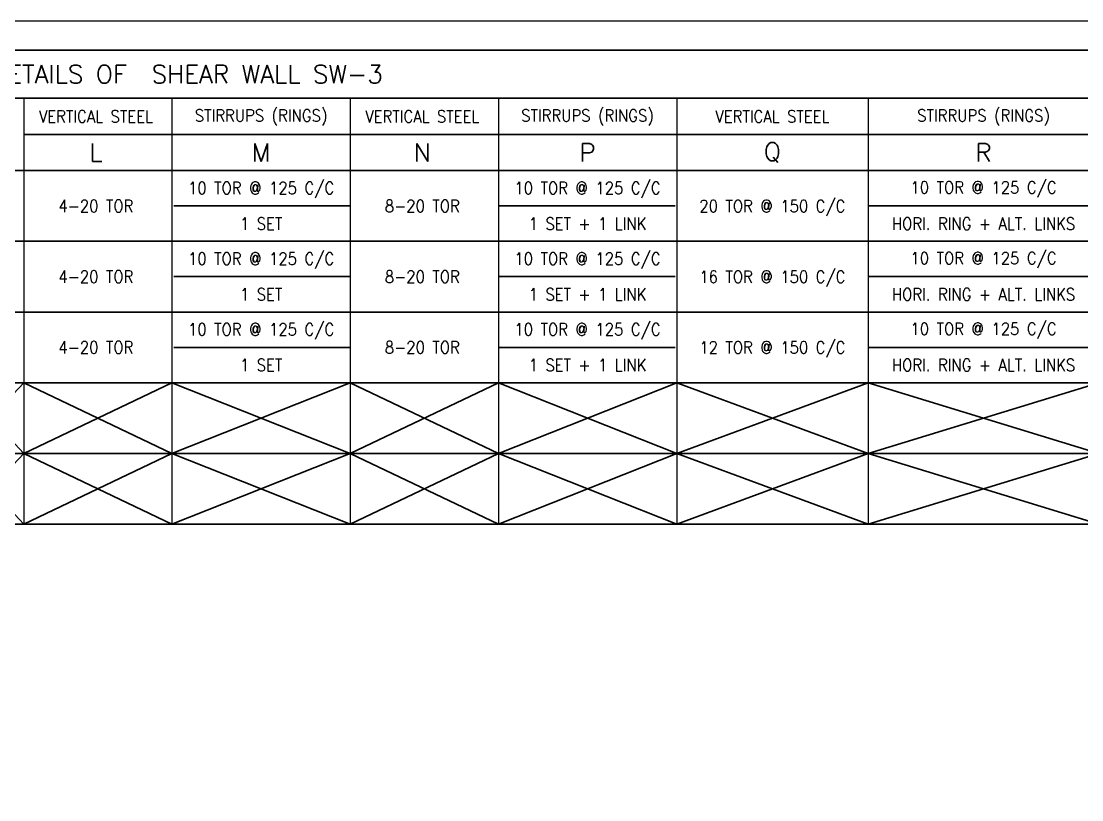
# Model space of a CAD drawing. Extents: x -200722 to 834823, y -494970 to 88783.
# Drawn here: x 391900 to 412119, y -54460 to -39610 of the extents above; entities that cross this region are included whole.
import ezdxf
from ezdxf.enums import TextEntityAlignment as Align

# ---------------------------------------------------------------- set-up
doc = ezdxf.new("R2010")
doc.units = 0
doc.header["$LTSCALE"] = 100
doc.header["$MEASUREMENT"] = 0
doc.layers.get('0').update_dxf_attribs({"linetype": 'CONTINUOUS'})
doc.layers.add('9_PRINT BOUNDARY_NON PRINT', color=32, linetype='CONTINUOUS', plot=False)
doc.layers.add('9_TITLE TEXT', color=7, linetype='CONTINUOUS', lineweight=20)
doc.layers.add('TEXT', color=2, linetype='CONTINUOUS')
doc.styles.get("Standard").update_dxf_attribs({"font": 'simplex.shx'})

msp = doc.modelspace()

# ---------------------------------------------------------------- linework, layer by layer
at = {"color": 18, "lineweight": 35, "true_color": 0x000000}
for p, q in [((384133.2, -40160.4), (412446.4, -40160.4)), ((384133.2, -41080.4), (412446.4, -41080.4)), ((391951.3, -41770.4), (412446.4, -41770.4)), ((384133.2, -42460.4), (412446.4, -42460.4)), ((384133.2, -43808.5), (412446.4, -43808.5)), ((384133.2, -45156.7), (412446.4, -45156.7)), ((384133.2, -45156.7), (412446.4, -45156.7)), ((384133.2, -46504.8), (412446.4, -46504.8)), ((384133.2, -47852.9), (412446.4, -47852.9)), ((384133.2, -49201), (412446.4, -49201))]:
    msp.add_line(p, q, dxfattribs=at)
at = {"color": 18, "true_color": 0x000000}
for p, q in [((391951.3, -41080.4), (391951.3, -49201)), ((394773.8, -41080.4), (394773.8, -49201)), ((398173.8, -41080.4), (398173.8, -49201)), ((400996.4, -41080.4), (400996.4, -49201)), ((404396.4, -41080.4), (404396.4, -49201)), ((408046.4, -41080.4), (408046.4, -49201))]:
    msp.add_line(p, q, dxfattribs=at)
at = {"color": 8, "lineweight": 35}
for p, q in [((394806.3, -43134.5), (398173.8, -43134.5)), ((400996.4, -43134.5), (404363.9, -43134.5)), ((408046.4, -43134.5), (412446.4, -43134.5)), ((394806.3, -44482.6), (398173.8, -44482.6)), ((400996.4, -44482.6), (404363.9, -44482.6)), ((408046.4, -44482.6), (412446.4, -44482.6)), ((394806.3, -45830.7), (398173.8, -45830.7)), ((400996.4, -45830.7), (404363.9, -45830.7)), ((408046.4, -45830.7), (412446.4, -45830.7)), ((390681.7, -46504.8), (391951.3, -47852.9)), ((390681.7, -47852.9), (391951.3, -46504.8)), ((391951.3, -46504.8), (394773.8, -47852.9)), ((394773.8, -46504.8), (391951.3, -47852.9)), ((394773.8, -47852.9), (398173.8, -46504.8)), ((398173.8, -47852.9), (394773.8, -46504.8)), ((398173.8, -46504.8), (400996.4, -47852.9)), ((400996.4, -46504.8), (398173.8, -47852.9)), ((400996.4, -47852.9), (404396.4, -46504.8)), ((404396.4, -47852.9), (400996.4, -46504.8)), ((404396.4, -46504.8), (408046.4, -47852.9)), ((408046.4, -46504.8), (404396.4, -47852.9)), ((408046.4, -47852.9), (412446.4, -46504.8)), ((412446.4, -47852.9), (408046.4, -46504.8)), ((391951.3, -47852.9), (390681.7, -49201)), ((391951.3, -49201), (390681.7, -47852.9)), ((391951.3, -47852.9), (394773.8, -49201)), ((394773.8, -47852.9), (391951.3, -49201)), ((394773.8, -49201), (398173.8, -47852.9)), ((398173.8, -49201), (394773.8, -47852.9)), ((398173.8, -47852.9), (400996.4, -49201)), ((400996.4, -47852.9), (398173.8, -49201)), ((400996.4, -49201), (404396.4, -47852.9)), ((404396.4, -49201), (400996.4, -47852.9)), ((404396.4, -47852.9), (408046.4, -49201)), ((408046.4, -47852.9), (404396.4, -49201)), ((408046.4, -49201), (412446.4, -47852.9)), ((408046.4, -47852.9), (412446.4, -49201))]:
    msp.add_line(p, q, dxfattribs=at)
at = {"color": 18, "true_color": 0x000000}
msp.add_lwpolyline([(330496.4, -104400.4), (421906.4, -104400.4), (421906.4, -40160.4), (330496.4, -40160.4)], close=True, dxfattribs=at)
at = {"layer": '9_PRINT BOUNDARY_NON PRINT', "color": 18, "true_color": 0x000000}
msp.add_lwpolyline([(329946.4, -104950.4), (422456.4, -104950.4), (422456.4, -39610.4), (329946.4, -39610.4)], close=True, dxfattribs=at)
at = {"layer": '9_TITLE TEXT', "color": 18, "true_color": 0x000000}
msp.add_lwpolyline([(421906.4, -40160.4), (330496.4, -40160.4), (330496.4, -104400.4), (421906.4, -104400.4)], dxfattribs=at)

# ---------------------------------------------------------------- texts
at = {"layer": 'TEXT', "color": 18, "true_color": 0x000000}
for s, p in [('DETAILS OF  SHEAR WALL SW-3', (395059.6, -40620.4)), ('L', (393323.8, -42115.4)), ('M', (396473.8, -42115.4)), ('N', (399546.4, -42115.4)), ('P', (402696.4, -42115.4)), ('Q', (406220.4, -42115.4)), ('R', (410246.4, -42115.4))]:
    msp.add_text(s, height=345, dxfattribs=at).set_placement(p, align=Align.MIDDLE)
at = {"layer": 'TEXT', "color": 18, "true_color": 0x000000, "width": 0.9}
for s, p in [('VERTICAL STEEL', (393323.8, -41425.4)), ('STIRRUPS (RINGS)', (396473.8, -41425.4)), ('VERTICAL STEEL', (399546.4, -41425.4)), ('STIRRUPS (RINGS)', (402696.4, -41425.4)), ('VERTICAL STEEL', (406220.4, -41425.4)), ('STIRRUPS (RINGS)', (410246.4, -41425.4)), ('10 TOR @ 125 C/C', (396473.8, -42807.9)), ('10 TOR @ 125 C/C', (402696.4, -42807.9)), ('10 TOR @ 125 C/C', (410246.4, -42797.4)), ('4-20 TOR', (393323.8, -43134.5)), ('8-20 TOR', (399546.4, -43134.5)), ('20 TOR @ 150 C/C', (406220.4, -43152.9)), ('1 SET', (396473.8, -43471.5)), ('1 SET + 1 LINK', (402696.4, -43471.5)), ('HORI. RING + ALT. LINKS', (410246.4, -43471.5)), ('10 TOR @ 125 C/C', (396473.8, -44156)), ('10 TOR @ 125 C/C', (402696.4, -44156)), ('10 TOR @ 125 C/C', (410246.4, -44145.6)), ('4-20 TOR', (393323.8, -44482.6)), ('8-20 TOR', (399546.4, -44482.6)), ('16 TOR @ 150 C/C', (406220.4, -44501)), ('1 SET', (396473.8, -44819.6)), ('1 SET + 1 LINK', (402696.4, -44819.6)), ('HORI. RING + ALT. LINKS', (410246.4, -44819.6)), ('10 TOR @ 125 C/C', (396473.8, -45504.2)), ('10 TOR @ 125 C/C', (402696.4, -45504.2)), ('10 TOR @ 125 C/C', (410246.4, -45493.7)), ('12 TOR @ 150 C/C', (406220.4, -45849.2)), ('4-20 TOR', (393323.8, -45830.7)), ('8-20 TOR', (399546.4, -45830.7)), ('1 SET', (396473.8, -46167.7)), ('1 SET + 1 LINK', (402696.4, -46167.7)), ('HORI. RING + ALT. LINKS', (410246.4, -46167.7))]:
    msp.add_text(s, height=230, dxfattribs=at).set_placement(p, align=Align.MIDDLE)

doc.saveas('drawing.dxf')
